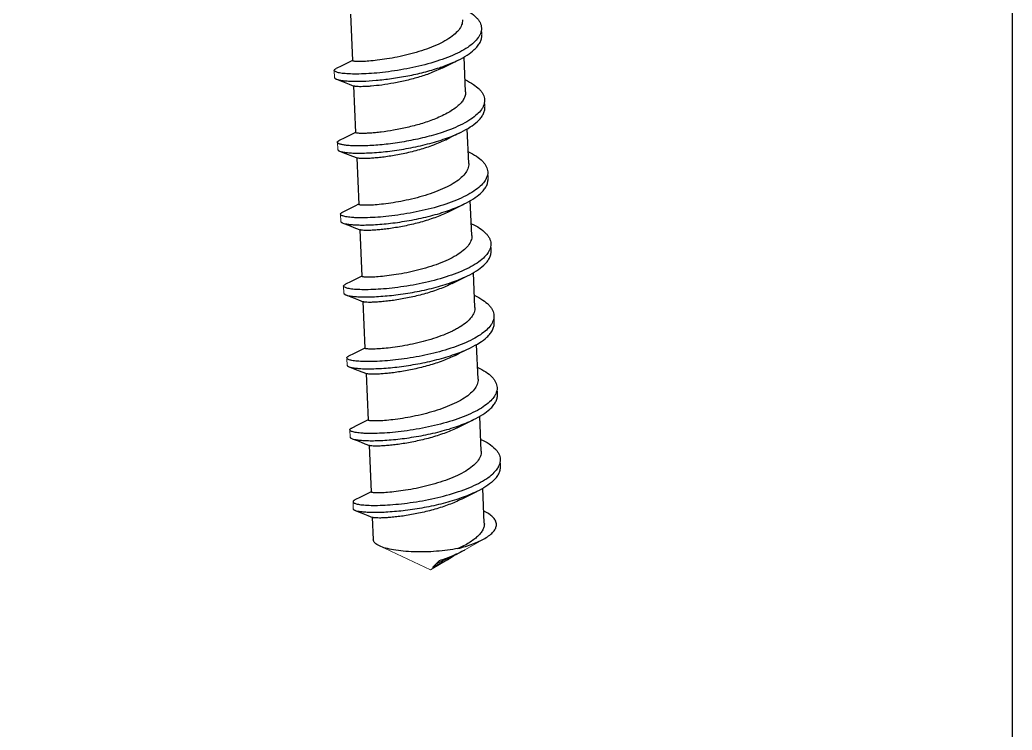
# Model space of a CAD drawing. Extents: x 0 to 1354, y 0 to 992.
# Drawn here: x 1041.9 to 1095.3, y 538.6 to 576.7 of the extents above; entities that cross this region are included whole.
import ezdxf

# ---------------------------------------------------------------- set-up
doc = ezdxf.new("R2010")
doc.units = 0
doc.header["$LTSCALE"] = 10
doc.header["$MEASUREMENT"] = 0
doc.linetypes.add('ACAD_ISO02W100', pattern=[15, 12, -3])
doc.layers.get('0').update_dxf_attribs({"linetype": 'CONTINUOUS'})
doc.layers.add('虚线', color=8, linetype='ACAD_ISO02W100', lineweight=20)

msp = doc.modelspace()

# ---------------------------------------------------------------- linework, layer by layer
at = {"color": 7, "linetype": 'Continuous'}
for p, q in [((1059.7, 577.036), (1059.809, 574.535)), ((1065.887, 572.865), (1065.805, 574.741)), ((1064.661, 574.151), (1064.078, 573.891)), ((1059.636, 573.268), (1059.887, 573.167)), ((1059.868, 573.175), (1059.976, 570.674)), ((1066.055, 569.004), (1065.973, 570.877)), ((1059.803, 569.407), (1060.054, 569.306)), ((1060.035, 569.313), (1060.144, 566.812)), ((1066.222, 565.142), (1066.141, 567.015)), ((1059.971, 565.545), (1060.222, 565.444)), ((1060.203, 565.452), (1060.312, 562.951)), ((1066.39, 561.281), (1066.309, 563.155)), ((1059.351, 562.039), (1059.367, 562.003)), ((1059.367, 562.003), (1059.455, 561.952)), ((1060.139, 561.684), (1060.39, 561.583)), ((1060.371, 561.591), (1060.48, 559.09)), ((1066.558, 557.419), (1066.476, 559.293)), ((1060.492, 559.076), (1060.48, 559.09)), ((1059.518, 558.528), (1059.502, 558.564)), ((1060.307, 557.823), (1060.558, 557.722)), ((1060.539, 557.729), (1060.647, 555.228)), ((1066.726, 553.558), (1066.644, 555.431)), ((1060.475, 553.961), (1060.726, 553.86)), ((1060.707, 553.868), (1060.815, 551.367)), ((1066.893, 549.697), (1066.812, 551.569)), ((1060.642, 550.1), (1060.893, 549.999)), ((1060.874, 550.006), (1060.927, 548.799)), ((1064.115, 547.307), (1064.464, 547.663)), ((1064.478, 547.593), (1064.315, 547.514)), ((1064.478, 547.593), (1064.53, 547.618)), ((1064.53, 547.618), (1064.708, 547.703)), ((1064.708, 547.703), (1065.099, 547.886)), ((1064.974, 547.751), (1064.96, 547.743)), ((1065.099, 547.886), (1065.444, 548.047))]:
    msp.add_line(p, q, dxfattribs=at)
msp.add_lwpolyline([(1095.253, 618.265), (1095.253, 618.265), (1095.253, 453.585), (988.62, 453.585), (988.62, 618.265)])
for points in [[(1059.805, 574.542), (1059.592, 574.435), (1059.237, 574.258), (1058.927, 574.105)], [(1064.661, 574.151), (1064.879, 574.261), (1065.202, 574.423), (1065.48, 574.559)], [(1058.952, 573.536), (1059.267, 573.414), (1059.636, 573.268)], [(1059.973, 570.681), (1059.76, 570.573), (1059.405, 570.396), (1059.095, 570.243)], [(1064.829, 570.289), (1065.047, 570.4), (1065.37, 570.561), (1065.647, 570.698)], [(1059.119, 569.675), (1059.435, 569.552), (1059.803, 569.407)], [(1060.14, 566.82), (1059.928, 566.712), (1059.573, 566.535), (1059.263, 566.382)], [(1064.996, 566.428), (1065.215, 566.539), (1065.538, 566.7), (1065.815, 566.836)], [(1059.287, 565.813), (1059.602, 565.691), (1059.971, 565.545)], [(1060.308, 562.958), (1060.096, 562.851), (1059.741, 562.673), (1059.43, 562.521)], [(1065.164, 562.566), (1065.383, 562.677), (1065.706, 562.838), (1065.983, 562.975)], [(1059.455, 561.952), (1059.77, 561.83), (1060.139, 561.684)], [(1060.476, 559.097), (1060.263, 558.989), (1059.908, 558.812), (1059.598, 558.659)], [(1065.332, 558.705), (1065.55, 558.816), (1065.873, 558.977), (1066.151, 559.113)], [(1059.623, 558.091), (1059.938, 557.968), (1060.307, 557.823)], [(1060.644, 555.236), (1060.431, 555.128), (1060.076, 554.951), (1059.766, 554.798)], [(1065.5, 554.844), (1065.718, 554.955), (1066.041, 555.116), (1066.318, 555.252)], [(1059.791, 554.229), (1060.106, 554.107), (1060.475, 553.961)], [(1060.812, 551.374), (1060.599, 551.266), (1060.244, 551.089), (1059.934, 550.936)], [(1065.667, 550.982), (1065.886, 551.093), (1066.209, 551.254), (1066.486, 551.391)], [(1059.958, 550.368), (1060.273, 550.245), (1060.642, 550.1)]]:
    msp.add_lwpolyline(points, dxfattribs=at)
msp.add_arc((1065.053, 546.483), 4.261, 63.6142, 64.746, dxfattribs=at)
for points, knots in [([(1065.707, 577.361), (1065.856, 577.29), (1066.123, 577.145), (1066.411, 576.92), (1066.577, 576.726), (1066.665, 576.584), (1066.721, 576.437), (1066.737, 576.337), (1066.739, 576.287)], [0, 0, 0, 0, 0.31699, 0.583646, 0.699612, 0.805857, 0.90487, 1, 1, 1, 1]), ([(1065.719, 576.726), (1065.721, 576.681), (1065.715, 576.587), (1065.662, 576.395), (1065.513, 576.154), (1065.238, 575.891), (1064.873, 575.641), (1064.429, 575.409), (1063.923, 575.199), (1063.373, 575.013), (1062.8, 574.855), (1062.227, 574.725), (1061.674, 574.625), (1061.164, 574.554), (1060.717, 574.509), (1060.391, 574.491), (1060.174, 574.488), (1060.048, 574.49), (1059.948, 574.496), (1059.883, 574.504), (1059.844, 574.513), (1059.824, 574.52), (1059.809, 574.528), (1059.809, 574.535)], [0, 0, 0, 0, 0.020473, 0.041729, 0.088965, 0.145234, 0.211407, 0.286737, 0.369458, 0.457155, 0.547003, 0.635954, 0.7209, 0.798818, 0.866905, 0.922703, 0.945351, 0.964213, 0.97914, 0.990015, 0.99393, 0.996848, 1, 1, 1, 1]), ([(1066.624, 575.858), (1066.606, 575.828), (1066.525, 575.702), (1066.423, 575.591), (1066.338, 575.513)], [0, 0, 0, 0, 0.230375, 1, 1, 1, 1]), ([(1066.355, 575.127), (1066.419, 575.186), (1066.534, 575.306), (1066.666, 575.501), (1066.744, 575.7), (1066.759, 575.836), (1066.756, 575.901)], [0, 0, 0, 0, 0.292048, 0.550747, 0.782821, 1, 1, 1, 1]), ([(1066.664, 575.935), (1066.661, 575.929), (1066.648, 575.902), (1066.635, 575.877), (1066.624, 575.858)], [0, 0, 0, 0, 0.245966, 1, 1, 1, 1]), ([(1066.739, 576.287), (1066.742, 576.229), (1066.731, 576.107), (1066.69, 575.991), (1066.664, 575.935)], [0, 0, 0, 0, 0.486192, 1, 1, 1, 1]), ([(1066.338, 575.513), (1066.233, 575.416), (1065.985, 575.228), (1065.555, 574.982), (1065.048, 574.752), (1064.27, 574.466), (1063.218, 574.182), (1062.137, 573.987), (1061.288, 573.883), (1060.705, 573.835), (1060.18, 573.813), (1059.785, 573.814), (1059.51, 573.828), (1059.337, 573.842), (1059.188, 573.861), (1059.065, 573.883), (1058.966, 573.91), (1058.887, 573.94), (1058.832, 573.98), (1058.831, 574.009)], [0, 0, 0, 0, 0.054601, 0.117784, 0.188737, 0.26616, 0.43331, 0.603318, 0.684002, 0.758973, 0.826279, 0.884174, 0.909125, 0.931196, 0.950267, 0.96624, 0.979069, 0.988792, 1, 1, 1, 1]), ([(1065.48, 574.559), (1065.649, 574.642), (1065.955, 574.809), (1066.237, 575.018), (1066.355, 575.127)], [0, 0, 0, 0, 0.539451, 1, 1, 1, 1]), ([(1064.479, 574.157), (1064.569, 574.187), (1064.909, 574.305), (1065.242, 574.443), (1065.48, 574.559)], [0, 0, 0, 0, 0.263644, 1, 1, 1, 1]), ([(1058.831, 574.009), (1058.83, 574.017), (1058.835, 574.035), (1058.855, 574.06), (1058.886, 574.083), (1058.912, 574.098), (1058.927, 574.105)], [0, 0, 0, 0, 0.169915, 0.3802, 0.653553, 1, 1, 1, 1]), ([(1058.952, 573.536), (1058.992, 573.521), (1059.09, 573.494), (1059.26, 573.466), (1059.473, 573.444), (1059.837, 573.425), (1060.377, 573.429), (1061.108, 573.476), (1061.923, 573.569), (1062.781, 573.712), (1063.642, 573.903), (1064.206, 574.066), (1064.479, 574.157)], [0, 0, 0, 0, 0.023015, 0.053783, 0.092115, 0.137661, 0.248319, 0.380823, 0.529134, 0.686496, 0.845784, 1, 1, 1, 1]), ([(1064.078, 573.891), (1063.86, 573.806), (1063.411, 573.653), (1062.726, 573.469), (1062.048, 573.326), (1061.413, 573.225), (1060.927, 573.171), (1060.587, 573.147), (1060.376, 573.138), (1060.2, 573.136), (1060.061, 573.14), (1059.969, 573.148), (1059.915, 573.158), (1059.895, 573.164), (1059.887, 573.167)], [0, 0, 0, 0, 0.16362, 0.331822, 0.496384, 0.648977, 0.781755, 0.838514, 0.887839, 0.929089, 0.961747, 0.98543, 0.993851, 1, 1, 1, 1]), ([(1058.847, 573.623), (1058.848, 573.615), (1058.854, 573.597), (1058.876, 573.575), (1058.909, 573.554), (1058.936, 573.542), (1058.952, 573.536)], [0, 0, 0, 0, 0.169972, 0.380251, 0.653586, 1, 1, 1, 1]), ([(1065.873, 573.501), (1066.022, 573.43), (1066.289, 573.285), (1066.579, 573.059), (1066.745, 572.865), (1066.833, 572.722), (1066.889, 572.576), (1066.905, 572.475), (1066.907, 572.426)], [0, 0, 0, 0, 0.31707, 0.583761, 0.699715, 0.805932, 0.904908, 1, 1, 1, 1]), ([(1065.887, 572.865), (1065.89, 572.798), (1065.873, 572.657), (1065.785, 572.453), (1065.638, 572.254), (1065.437, 572.061), (1065.185, 571.875), (1064.773, 571.629), (1064.429, 571.476), (1064.187, 571.381)], [0, 0, 0, 0, 0.084469, 0.175528, 0.27804, 0.394649, 0.526115, 0.671939, 1, 1, 1, 1]), ([(1066.907, 572.426), (1066.909, 572.367), (1066.899, 572.246), (1066.859, 572.132), (1066.833, 572.076)], [0, 0, 0, 0, 0.486352, 1, 1, 1, 1]), ([(1066.506, 571.652), (1066.399, 571.553), (1066.148, 571.364), (1065.711, 571.115), (1065.197, 570.883), (1064.826, 570.747), (1064.63, 570.682)], [0, 0, 0, 0, 0.204889, 0.442211, 0.708952, 1, 1, 1, 1]), ([(1066.788, 571.991), (1066.771, 571.961), (1066.69, 571.838), (1066.589, 571.729), (1066.506, 571.652)], [0, 0, 0, 0, 0.230655, 1, 1, 1, 1]), ([(1066.523, 571.265), (1066.587, 571.325), (1066.702, 571.444), (1066.834, 571.64), (1066.912, 571.839), (1066.926, 571.975), (1066.924, 572.04)], [0, 0, 0, 0, 0.292052, 0.550749, 0.782818, 1, 1, 1, 1]), ([(1066.833, 572.076), (1066.83, 572.069), (1066.816, 572.04), (1066.8, 572.012), (1066.788, 571.991)], [0, 0, 0, 0, 0.245565, 1, 1, 1, 1]), ([(1064.187, 571.381), (1063.956, 571.291), (1063.48, 571.13), (1062.755, 570.939), (1062.042, 570.795), (1061.475, 570.71), (1061.061, 570.665), (1060.792, 570.643), (1060.556, 570.63), (1060.358, 570.626), (1060.2, 570.629), (1060.085, 570.637), (1060.016, 570.649), (1059.985, 570.661), (1059.977, 570.67), (1059.976, 570.674)], [0, 0, 0, 0, 0.17248, 0.349527, 0.521414, 0.678348, 0.748337, 0.811272, 0.866245, 0.912441, 0.949216, 0.97606, 0.992728, 0.997353, 1, 1, 1, 1]), ([(1065.647, 570.698), (1065.816, 570.78), (1066.123, 570.948), (1066.405, 571.157), (1066.523, 571.265)], [0, 0, 0, 0, 0.5395, 1, 1, 1, 1]), ([(1064.63, 570.682), (1064.321, 570.579), (1063.684, 570.398), (1062.715, 570.194), (1061.763, 570.051), (1061.005, 569.981), (1060.452, 569.956), (1060.092, 569.951), (1059.777, 569.959), (1059.545, 569.976), (1059.385, 569.996), (1059.286, 570.012), (1059.201, 570.03), (1059.131, 570.05), (1059.075, 570.071), (1059.034, 570.094), (1059.007, 570.118), (1058.999, 570.139), (1058.998, 570.148)], [0, 0, 0, 0, 0.16997, 0.345127, 0.51566, 0.671738, 0.741496, 0.804357, 0.859406, 0.905882, 0.92571, 0.943188, 0.958274, 0.970954, 0.981259, 0.989287, 0.995306, 1, 1, 1, 1]), ([(1059.119, 569.675), (1059.168, 569.656), (1059.289, 569.626), (1059.501, 569.595), (1059.772, 569.574), (1060.097, 569.565), (1060.47, 569.57), (1061.047, 569.596), (1061.838, 569.672), (1062.83, 569.825), (1063.834, 570.044), (1064.781, 570.326), (1065.375, 570.564), (1065.647, 570.698)], [0, 0, 0, 0, 0.023278, 0.055465, 0.09624, 0.145048, 0.20115, 0.263672, 0.403951, 0.557121, 0.713681, 0.864163, 1, 1, 1, 1]), ([(1058.998, 570.148), (1058.998, 570.156), (1059.003, 570.174), (1059.023, 570.198), (1059.054, 570.222), (1059.08, 570.236), (1059.095, 570.243)], [0, 0, 0, 0, 0.169907, 0.380145, 0.653498, 1, 1, 1, 1]), ([(1064.829, 570.289), (1064.611, 570.178), (1064.141, 569.977), (1063.4, 569.737), (1062.632, 569.546), (1061.998, 569.428), (1061.518, 569.359), (1061.194, 569.321), (1060.902, 569.295), (1060.646, 569.28), (1060.432, 569.274), (1060.263, 569.277), (1060.151, 569.285), (1060.087, 569.296), (1060.064, 569.302), (1060.054, 569.306)], [0, 0, 0, 0, 0.14915, 0.310487, 0.474513, 0.630992, 0.703238, 0.769888, 0.829854, 0.882142, 0.92591, 0.960439, 0.985216, 0.993852, 1, 1, 1, 1]), ([(1059.015, 569.762), (1059.015, 569.753), (1059.022, 569.736), (1059.044, 569.713), (1059.077, 569.692), (1059.104, 569.681), (1059.119, 569.675)], [0, 0, 0, 0, 0.170001, 0.380313, 0.653589, 1, 1, 1, 1]), ([(1066.043, 569.638), (1066.191, 569.568), (1066.458, 569.423), (1066.747, 569.197), (1066.913, 569.004), (1067.001, 568.861), (1067.057, 568.714), (1067.072, 568.614), (1067.075, 568.565)], [0, 0, 0, 0, 0.317, 0.583667, 0.699629, 0.805868, 0.904876, 1, 1, 1, 1]), ([(1066.055, 569.004), (1066.057, 568.958), (1066.051, 568.864), (1065.997, 568.672), (1065.848, 568.431), (1065.574, 568.168), (1065.209, 567.918), (1064.765, 567.686), (1064.259, 567.476), (1063.709, 567.29), (1063.136, 567.132), (1062.562, 567.002), (1062.01, 566.902), (1061.5, 566.831), (1061.052, 566.787), (1060.726, 566.768), (1060.509, 566.765), (1060.383, 566.767), (1060.284, 566.773), (1060.218, 566.781), (1060.179, 566.79), (1060.159, 566.797), (1060.144, 566.805), (1060.144, 566.812)], [0, 0, 0, 0, 0.020473, 0.041729, 0.088965, 0.145234, 0.211407, 0.286736, 0.369458, 0.457155, 0.547003, 0.635954, 0.7209, 0.798818, 0.866906, 0.922704, 0.945351, 0.964213, 0.97914, 0.990015, 0.99393, 0.996849, 1, 1, 1, 1]), ([(1067.075, 568.565), (1067.077, 568.506), (1067.066, 568.384), (1067.026, 568.269), (1067, 568.213)], [0, 0, 0, 0, 0.486263, 1, 1, 1, 1]), ([(1066.958, 568.133), (1066.941, 568.103), (1066.86, 567.978), (1066.758, 567.868), (1066.674, 567.79)], [0, 0, 0, 0, 0.230493, 1, 1, 1, 1]), ([(1066.691, 567.404), (1066.755, 567.463), (1066.869, 567.583), (1067.002, 567.778), (1067.08, 567.977), (1067.094, 568.113), (1067.091, 568.178)], [0, 0, 0, 0, 0.292042, 0.550739, 0.782815, 1, 1, 1, 1]), ([(1067, 568.213), (1066.997, 568.206), (1066.984, 568.179), (1066.969, 568.152), (1066.958, 568.133)], [0, 0, 0, 0, 0.245793, 1, 1, 1, 1]), ([(1066.674, 567.79), (1066.569, 567.693), (1066.321, 567.506), (1065.89, 567.259), (1065.384, 567.029), (1064.606, 566.743), (1063.554, 566.459), (1062.473, 566.264), (1061.624, 566.161), (1061.041, 566.112), (1060.516, 566.09), (1060.121, 566.092), (1059.846, 566.105), (1059.673, 566.119), (1059.524, 566.138), (1059.401, 566.16), (1059.302, 566.187), (1059.223, 566.217), (1059.167, 566.257), (1059.166, 566.286)], [0, 0, 0, 0, 0.054598, 0.117772, 0.188716, 0.266129, 0.433272, 0.603276, 0.683956, 0.758928, 0.82624, 0.884144, 0.9091, 0.931175, 0.950249, 0.966227, 0.97906, 0.988785, 1, 1, 1, 1]), ([(1065.815, 566.836), (1065.984, 566.919), (1066.291, 567.087), (1066.573, 567.295), (1066.691, 567.404)], [0, 0, 0, 0, 0.539524, 1, 1, 1, 1]), ([(1059.287, 565.813), (1059.336, 565.795), (1059.456, 565.765), (1059.669, 565.734), (1059.94, 565.713), (1060.265, 565.704), (1060.638, 565.708), (1061.215, 565.735), (1062.006, 565.81), (1062.998, 565.963), (1064.001, 566.183), (1064.949, 566.464), (1065.543, 566.703), (1065.815, 566.836)], [0, 0, 0, 0, 0.023277, 0.055465, 0.096238, 0.14504, 0.201137, 0.263654, 0.403934, 0.557111, 0.713668, 0.864152, 1, 1, 1, 1]), ([(1059.166, 566.286), (1059.166, 566.294), (1059.17, 566.313), (1059.19, 566.337), (1059.222, 566.361), (1059.248, 566.375), (1059.263, 566.382)], [0, 0, 0, 0, 0.169903, 0.380158, 0.653504, 1, 1, 1, 1]), ([(1064.996, 566.428), (1064.778, 566.317), (1064.309, 566.116), (1063.568, 565.876), (1062.8, 565.685), (1062.166, 565.567), (1061.686, 565.497), (1061.362, 565.459), (1061.07, 565.433), (1060.814, 565.418), (1060.6, 565.413), (1060.431, 565.416), (1060.319, 565.424), (1060.255, 565.434), (1060.232, 565.441), (1060.222, 565.444)], [0, 0, 0, 0, 0.149152, 0.310489, 0.474515, 0.630994, 0.703239, 0.769892, 0.829853, 0.882148, 0.925909, 0.960443, 0.985218, 0.993858, 1, 1, 1, 1]), ([(1059.183, 565.9), (1059.183, 565.892), (1059.19, 565.874), (1059.212, 565.852), (1059.245, 565.831), (1059.272, 565.819), (1059.287, 565.813)], [0, 0, 0, 0, 0.169972, 0.380208, 0.653496, 1, 1, 1, 1]), ([(1066.21, 565.777), (1066.359, 565.707), (1066.626, 565.561), (1066.914, 565.336), (1067.08, 565.142), (1067.168, 565), (1067.225, 564.853), (1067.24, 564.752), (1067.242, 564.703)], [0, 0, 0, 0, 0.317004, 0.583669, 0.699633, 0.805873, 0.904879, 1, 1, 1, 1]), ([(1066.222, 565.142), (1066.224, 565.097), (1066.218, 565.003), (1066.165, 564.811), (1066.016, 564.57), (1065.742, 564.306), (1065.376, 564.057), (1064.933, 563.825), (1064.426, 563.615), (1063.877, 563.429), (1063.304, 563.27), (1062.73, 563.141), (1062.178, 563.041), (1061.668, 562.97), (1061.22, 562.925), (1060.894, 562.907), (1060.677, 562.903), (1060.551, 562.906), (1060.452, 562.912), (1060.386, 562.92), (1060.347, 562.929), (1060.327, 562.935), (1060.312, 562.944), (1060.312, 562.951)], [0, 0, 0, 0, 0.020474, 0.041728, 0.088966, 0.145235, 0.211408, 0.286736, 0.369457, 0.457154, 0.547003, 0.635954, 0.720899, 0.798816, 0.866903, 0.922703, 0.945349, 0.964215, 0.979137, 0.990018, 0.993931, 0.996846, 1, 1, 1, 1]), ([(1067.242, 564.703), (1067.245, 564.644), (1067.234, 564.523), (1067.194, 564.408), (1067.168, 564.351)], [0, 0, 0, 0, 0.486229, 1, 1, 1, 1]), ([(1067.126, 564.272), (1067.109, 564.242), (1067.028, 564.117), (1066.926, 564.007), (1066.842, 563.929)], [0, 0, 0, 0, 0.230467, 1, 1, 1, 1]), ([(1066.858, 563.543), (1066.923, 563.602), (1067.037, 563.722), (1067.169, 563.917), (1067.248, 564.116), (1067.262, 564.252), (1067.259, 564.317)], [0, 0, 0, 0, 0.292052, 0.550751, 0.782823, 1, 1, 1, 1]), ([(1067.168, 564.351), (1067.165, 564.345), (1067.152, 564.318), (1067.137, 564.291), (1067.126, 564.272)], [0, 0, 0, 0, 0.245846, 1, 1, 1, 1]), ([(1066.842, 563.929), (1066.736, 563.832), (1066.488, 563.644), (1066.058, 563.398), (1065.551, 563.168), (1064.774, 562.881), (1063.721, 562.597), (1062.64, 562.402), (1061.791, 562.299), (1061.208, 562.251), (1060.683, 562.229), (1060.289, 562.23), (1060.013, 562.243), (1059.841, 562.258), (1059.692, 562.277), (1059.568, 562.299), (1059.469, 562.326), (1059.39, 562.356), (1059.335, 562.396), (1059.334, 562.425)], [0, 0, 0, 0, 0.054603, 0.117791, 0.188748, 0.266174, 0.433328, 0.603343, 0.684028, 0.758997, 0.8263, 0.884191, 0.909141, 0.93121, 0.950278, 0.96625, 0.979076, 0.988796, 1, 1, 1, 1]), ([(1065.983, 562.975), (1066.152, 563.057), (1066.458, 563.225), (1066.74, 563.434), (1066.858, 563.543)], [0, 0, 0, 0, 0.539495, 1, 1, 1, 1]), ([(1059.334, 562.425), (1059.333, 562.433), (1059.338, 562.451), (1059.358, 562.476), (1059.39, 562.499), (1059.416, 562.513), (1059.43, 562.521)], [0, 0, 0, 0, 0.169924, 0.380226, 0.653581, 1, 1, 1, 1]), ([(1059.455, 561.952), (1059.504, 561.933), (1059.624, 561.903), (1059.837, 561.872), (1060.108, 561.851), (1060.432, 561.842), (1060.806, 561.847), (1061.383, 561.874), (1062.173, 561.949), (1063.166, 562.102), (1064.169, 562.322), (1065.117, 562.603), (1065.711, 562.842), (1065.983, 562.975)], [0, 0, 0, 0, 0.023283, 0.055466, 0.096246, 0.145052, 0.20115, 0.263671, 0.403946, 0.557124, 0.713687, 0.864164, 1, 1, 1, 1]), ([(1065.164, 562.566), (1064.946, 562.455), (1064.477, 562.254), (1063.735, 562.014), (1062.967, 561.824), (1062.334, 561.705), (1061.854, 561.636), (1061.53, 561.598), (1061.237, 561.572), (1060.982, 561.557), (1060.768, 561.551), (1060.598, 561.554), (1060.487, 561.562), (1060.423, 561.573), (1060.399, 561.579), (1060.39, 561.583)], [0, 0, 0, 0, 0.149147, 0.31048, 0.474503, 0.63098, 0.703226, 0.769875, 0.829842, 0.882132, 0.925899, 0.960431, 0.985212, 0.993852, 1, 1, 1, 1]), ([(1066.376, 561.917), (1066.525, 561.846), (1066.793, 561.701), (1067.082, 561.475), (1067.248, 561.281), (1067.336, 561.138), (1067.392, 560.992), (1067.408, 560.891), (1067.41, 560.841)], [0, 0, 0, 0, 0.317075, 0.583767, 0.699722, 0.805937, 0.904912, 1, 1, 1, 1]), ([(1066.39, 561.281), (1066.392, 561.236), (1066.386, 561.146), (1066.336, 560.959), (1066.196, 560.725), (1065.936, 560.468), (1065.657, 560.271), (1065.396, 560.119), (1065.095, 559.965), (1064.683, 559.787), (1064.154, 559.602), (1063.6, 559.442), (1063.04, 559.31), (1062.495, 559.205), (1061.985, 559.127), (1061.528, 559.076), (1061.188, 559.051), (1060.956, 559.043), (1060.814, 559.042), (1060.697, 559.045), (1060.605, 559.052), (1060.539, 559.061), (1060.504, 559.07), (1060.492, 559.076)], [0, 0, 0, 0, 0.01995, 0.040622, 0.086349, 0.140533, 0.204107, 0.239293, 0.276521, 0.356191, 0.440993, 0.528377, 0.615565, 0.699694, 0.777943, 0.847661, 0.906469, 0.931142, 0.952366, 0.969973, 0.983824, 0.993829, 1, 1, 1, 1]), ([(1067.291, 560.406), (1067.274, 560.377), (1067.194, 560.254), (1067.093, 560.144), (1067.009, 560.067)], [0, 0, 0, 0, 0.230657, 1, 1, 1, 1]), ([(1067.026, 559.681), (1067.09, 559.741), (1067.205, 559.86), (1067.337, 560.056), (1067.416, 560.255), (1067.43, 560.391), (1067.427, 560.456)], [0, 0, 0, 0, 0.292046, 0.550743, 0.782816, 1, 1, 1, 1]), ([(1067.336, 560.492), (1067.333, 560.484), (1067.319, 560.456), (1067.304, 560.427), (1067.291, 560.406)], [0, 0, 0, 0, 0.245563, 1, 1, 1, 1]), ([(1067.41, 560.841), (1067.413, 560.783), (1067.402, 560.662), (1067.362, 560.548), (1067.336, 560.492)], [0, 0, 0, 0, 0.486349, 1, 1, 1, 1]), ([(1067.009, 560.067), (1066.908, 559.974), (1066.67, 559.792), (1066.257, 559.553), (1065.773, 559.329), (1065.028, 559.048), (1064.014, 558.766), (1062.969, 558.567), (1062.139, 558.457), (1061.56, 558.403), (1061.031, 558.373), (1060.565, 558.366), (1060.175, 558.38), (1059.902, 558.407), (1059.73, 558.439), (1059.636, 558.464), (1059.567, 558.492), (1059.53, 558.515), (1059.518, 558.528)], [0, 0, 0, 0, 0.052926, 0.11393, 0.182306, 0.256901, 0.418427, 0.584227, 0.663828, 0.738624, 0.806798, 0.866691, 0.916864, 0.95616, 0.971478, 0.983843, 0.993285, 1, 1, 1, 1]), ([(1066.151, 559.113), (1066.32, 559.196), (1066.626, 559.364), (1066.908, 559.572), (1067.026, 559.681)], [0, 0, 0, 0, 0.539503, 1, 1, 1, 1]), ([(1059.623, 558.091), (1059.671, 558.072), (1059.792, 558.042), (1060.004, 558.011), (1060.275, 557.99), (1060.6, 557.981), (1060.974, 557.985), (1061.55, 558.012), (1062.341, 558.088), (1063.333, 558.241), (1064.337, 558.46), (1065.284, 558.741), (1065.879, 558.98), (1066.151, 559.113)], [0, 0, 0, 0, 0.023278, 0.055464, 0.096238, 0.145045, 0.201146, 0.263667, 0.403947, 0.557117, 0.713676, 0.86416, 1, 1, 1, 1]), ([(1059.502, 558.564), (1059.501, 558.572), (1059.506, 558.59), (1059.526, 558.614), (1059.558, 558.638), (1059.583, 558.652), (1059.598, 558.659)], [0, 0, 0, 0, 0.170002, 0.380285, 0.653628, 1, 1, 1, 1]), ([(1065.332, 558.705), (1065.114, 558.594), (1064.644, 558.393), (1063.903, 558.153), (1063.135, 557.962), (1062.501, 557.844), (1062.022, 557.775), (1061.698, 557.737), (1061.405, 557.711), (1061.15, 557.696), (1060.935, 557.69), (1060.766, 557.693), (1060.655, 557.701), (1060.591, 557.712), (1060.567, 557.718), (1060.558, 557.722)], [0, 0, 0, 0, 0.149152, 0.310489, 0.474515, 0.630995, 0.703239, 0.769893, 0.829853, 0.882148, 0.92591, 0.960442, 0.985219, 0.993857, 1, 1, 1, 1]), ([(1059.518, 558.177), (1059.519, 558.169), (1059.525, 558.152), (1059.547, 558.129), (1059.581, 558.108), (1059.608, 558.096), (1059.623, 558.091)], [0, 0, 0, 0, 0.170001, 0.380312, 0.653587, 1, 1, 1, 1]), ([(1066.547, 558.054), (1066.695, 557.983), (1066.962, 557.838), (1067.25, 557.613), (1067.416, 557.419), (1067.504, 557.277), (1067.56, 557.13), (1067.576, 557.03), (1067.578, 556.98)], [0, 0, 0, 0, 0.316984, 0.583642, 0.699605, 0.805849, 0.904865, 1, 1, 1, 1]), ([(1066.558, 557.419), (1066.56, 557.374), (1066.554, 557.28), (1066.5, 557.088), (1066.351, 556.847), (1066.077, 556.584), (1065.712, 556.334), (1065.268, 556.102), (1064.762, 555.892), (1064.212, 555.706), (1063.639, 555.548), (1063.066, 555.418), (1062.513, 555.318), (1062.003, 555.247), (1061.556, 555.202), (1061.229, 555.184), (1061.012, 555.181), (1060.887, 555.183), (1060.787, 555.189), (1060.722, 555.197), (1060.683, 555.206), (1060.663, 555.213), (1060.648, 555.221), (1060.647, 555.228)], [0, 0, 0, 0, 0.020473, 0.041728, 0.088965, 0.145235, 0.211408, 0.286737, 0.369457, 0.457154, 0.547003, 0.635954, 0.720899, 0.798816, 0.866903, 0.922702, 0.94535, 0.964213, 0.979137, 0.990016, 0.993929, 0.996846, 1, 1, 1, 1]), ([(1067.503, 556.629), (1067.5, 556.622), (1067.487, 556.595), (1067.473, 556.569), (1067.462, 556.549)], [0, 0, 0, 0, 0.245858, 1, 1, 1, 1]), ([(1067.578, 556.98), (1067.58, 556.922), (1067.57, 556.8), (1067.529, 556.685), (1067.503, 556.629)], [0, 0, 0, 0, 0.486236, 1, 1, 1, 1]), ([(1067.177, 556.206), (1067.072, 556.109), (1066.824, 555.921), (1066.394, 555.675), (1065.887, 555.445), (1065.11, 555.159), (1064.057, 554.875), (1062.976, 554.68), (1062.128, 554.577), (1061.544, 554.528), (1061.019, 554.506), (1060.625, 554.507), (1060.349, 554.521), (1060.176, 554.535), (1060.027, 554.554), (1059.904, 554.576), (1059.805, 554.603), (1059.726, 554.633), (1059.671, 554.673), (1059.669, 554.702)], [0, 0, 0, 0, 0.054598, 0.117773, 0.188718, 0.266134, 0.433277, 0.603279, 0.68396, 0.758932, 0.826244, 0.884146, 0.909101, 0.931176, 0.950249, 0.966226, 0.979059, 0.988785, 1, 1, 1, 1]), ([(1067.462, 556.549), (1067.444, 556.52), (1067.364, 556.394), (1067.261, 556.284), (1067.177, 556.206)], [0, 0, 0, 0, 0.23045, 1, 1, 1, 1]), ([(1067.194, 555.82), (1067.258, 555.879), (1067.373, 555.999), (1067.505, 556.194), (1067.583, 556.393), (1067.598, 556.529), (1067.595, 556.594)], [0, 0, 0, 0, 0.292043, 0.550738, 0.782814, 1, 1, 1, 1]), ([(1066.318, 555.252), (1066.487, 555.335), (1066.794, 555.503), (1067.076, 555.711), (1067.194, 555.82)], [0, 0, 0, 0, 0.539524, 1, 1, 1, 1]), ([(1059.791, 554.229), (1059.839, 554.21), (1059.96, 554.18), (1060.172, 554.15), (1060.443, 554.129), (1060.768, 554.12), (1061.141, 554.124), (1061.718, 554.151), (1062.509, 554.226), (1063.501, 554.379), (1064.505, 554.599), (1065.452, 554.88), (1066.046, 555.119), (1066.318, 555.252)], [0, 0, 0, 0, 0.023277, 0.055464, 0.096238, 0.14504, 0.201137, 0.263653, 0.403931, 0.55711, 0.713669, 0.864153, 1, 1, 1, 1]), ([(1059.669, 554.702), (1059.669, 554.71), (1059.674, 554.728), (1059.694, 554.753), (1059.725, 554.777), (1059.751, 554.791), (1059.766, 554.798)], [0, 0, 0, 0, 0.169904, 0.380159, 0.653504, 1, 1, 1, 1]), ([(1065.5, 554.844), (1065.282, 554.732), (1064.812, 554.532), (1064.071, 554.291), (1063.303, 554.101), (1062.669, 553.982), (1062.189, 553.913), (1061.865, 553.875), (1061.573, 553.849), (1061.317, 553.834), (1061.103, 553.829), (1060.934, 553.831), (1060.822, 553.839), (1060.758, 553.85), (1060.735, 553.856), (1060.726, 553.86)], [0, 0, 0, 0, 0.14915, 0.310486, 0.474512, 0.630991, 0.703238, 0.769887, 0.829853, 0.882142, 0.925907, 0.96044, 0.985213, 0.993852, 1, 1, 1, 1]), ([(1059.686, 554.316), (1059.686, 554.308), (1059.693, 554.29), (1059.715, 554.268), (1059.748, 554.247), (1059.775, 554.235), (1059.791, 554.229)], [0, 0, 0, 0, 0.169965, 0.380182, 0.653475, 1, 1, 1, 1]), ([(1066.713, 554.193), (1066.861, 554.123), (1067.129, 553.978), (1067.418, 553.752), (1067.584, 553.558), (1067.672, 553.415), (1067.728, 553.269), (1067.744, 553.168), (1067.746, 553.119)], [0, 0, 0, 0, 0.317025, 0.583703, 0.699665, 0.805896, 0.904891, 1, 1, 1, 1]), ([(1066.726, 553.558), (1066.728, 553.512), (1066.722, 553.419), (1066.668, 553.227), (1066.519, 552.986), (1066.245, 552.722), (1065.88, 552.473), (1065.436, 552.241), (1064.93, 552.03), (1064.38, 551.845), (1063.807, 551.686), (1063.233, 551.557), (1062.681, 551.457), (1062.171, 551.386), (1061.723, 551.341), (1061.397, 551.322), (1061.18, 551.319), (1061.055, 551.321), (1060.955, 551.328), (1060.89, 551.336), (1060.85, 551.345), (1060.831, 551.351), (1060.816, 551.36), (1060.815, 551.367)], [0, 0, 0, 0, 0.020473, 0.041729, 0.088966, 0.145235, 0.211407, 0.286735, 0.369456, 0.457155, 0.547003, 0.635954, 0.720899, 0.798816, 0.866905, 0.922705, 0.945349, 0.964216, 0.979138, 0.990017, 0.993933, 0.996849, 1, 1, 1, 1]), ([(1067.746, 553.119), (1067.748, 553.06), (1067.737, 552.939), (1067.697, 552.824), (1067.671, 552.768)], [0, 0, 0, 0, 0.486287, 1, 1, 1, 1]), ([(1067.628, 552.685), (1067.611, 552.656), (1067.53, 552.532), (1067.428, 552.422), (1067.345, 552.345)], [0, 0, 0, 0, 0.23059, 1, 1, 1, 1]), ([(1067.362, 551.959), (1067.426, 552.018), (1067.54, 552.137), (1067.673, 552.333), (1067.751, 552.532), (1067.765, 552.668), (1067.762, 552.733)], [0, 0, 0, 0, 0.292057, 0.550755, 0.782823, 1, 1, 1, 1]), ([(1067.671, 552.768), (1067.668, 552.761), (1067.655, 552.733), (1067.64, 552.705), (1067.628, 552.685)], [0, 0, 0, 0, 0.245679, 1, 1, 1, 1]), ([(1059.837, 550.841), (1059.838, 550.811), (1059.894, 550.771), (1059.972, 550.741), (1060.072, 550.715), (1060.195, 550.693), (1060.344, 550.674), (1060.517, 550.659), (1060.792, 550.646), (1061.186, 550.645), (1061.711, 550.667), (1062.295, 550.715), (1063.144, 550.818), (1064.224, 551.013), (1065.277, 551.297), (1066.055, 551.584), (1066.561, 551.813), (1066.992, 552.06), (1067.24, 552.247), (1067.345, 552.345)], [0, 0, 0, 0, 0.011206, 0.020926, 0.033753, 0.049727, 0.068795, 0.090868, 0.115818, 0.173714, 0.241019, 0.315991, 0.396677, 0.566689, 0.733845, 0.811266, 0.882215, 0.945399, 1, 1, 1, 1]), ([(1067.362, 551.959), (1067.244, 551.85), (1066.962, 551.641), (1066.655, 551.473), (1066.486, 551.391)], [0, 0, 0, 0, 0.460485, 1, 1, 1, 1]), ([(1066.486, 551.391), (1066.214, 551.257), (1065.62, 551.019), (1064.672, 550.737), (1063.669, 550.518), (1062.677, 550.365), (1061.886, 550.29), (1061.309, 550.263), (1060.936, 550.258), (1060.611, 550.267), (1060.34, 550.288), (1060.127, 550.319), (1060.007, 550.349), (1059.958, 550.368)], [0, 0, 0, 0, 0.135837, 0.286323, 0.442883, 0.596056, 0.736338, 0.798858, 0.854958, 0.903759, 0.944537, 0.976722, 1, 1, 1, 1]), ([(1059.934, 550.936), (1059.919, 550.929), (1059.893, 550.915), (1059.862, 550.891), (1059.842, 550.867), (1059.837, 550.849), (1059.837, 550.841)], [0, 0, 0, 0, 0.346424, 0.619843, 0.830083, 1, 1, 1, 1]), ([(1065.667, 550.982), (1065.449, 550.871), (1064.98, 550.67), (1064.239, 550.43), (1063.471, 550.239), (1062.837, 550.121), (1062.357, 550.052), (1062.033, 550.014), (1061.741, 549.988), (1061.485, 549.973), (1061.271, 549.967), (1061.102, 549.97), (1060.99, 549.978), (1060.926, 549.989), (1060.903, 549.995), (1060.893, 549.999)], [0, 0, 0, 0, 0.149151, 0.310489, 0.474515, 0.630995, 0.703239, 0.769892, 0.829854, 0.882147, 0.925911, 0.960441, 0.98522, 0.993856, 1, 1, 1, 1]), ([(1059.958, 550.368), (1059.943, 550.374), (1059.916, 550.385), (1059.883, 550.406), (1059.861, 550.429), (1059.854, 550.447), (1059.854, 550.455)], [0, 0, 0, 0, 0.346428, 0.619846, 0.830083, 1, 1, 1, 1]), ([(1066.917, 548.872), (1067.011, 548.926), (1067.179, 549.035), (1067.382, 549.221), (1067.511, 549.414), (1067.557, 549.615), (1067.511, 549.813), (1067.386, 549.993), (1067.192, 550.16), (1067.035, 550.254), (1066.947, 550.3)], [0, 0, 0, 0, 0.166706, 0.304984, 0.418609, 0.516376, 0.612122, 0.719699, 0.84786, 1, 1, 1, 1]), ([(1066.893, 549.697), (1066.896, 549.636), (1066.883, 549.51), (1066.812, 549.325), (1066.692, 549.144), (1066.527, 548.968), (1066.318, 548.796), (1065.974, 548.567), (1065.683, 548.421), (1065.478, 548.331)], [0, 0, 0, 0, 0.08765, 0.180987, 0.284412, 0.400609, 0.530681, 0.674657, 1, 1, 1, 1]), ([(1061.252, 548.47), (1061.205, 548.492), (1061.12, 548.537), (1061.016, 548.617), (1060.947, 548.704), (1060.928, 548.769), (1060.927, 548.799)], [0, 0, 0, 0, 0.326048, 0.593898, 0.812173, 1, 1, 1, 1]), ([(1065.478, 548.331), (1065.749, 548.4), (1066.137, 548.516), (1066.613, 548.711), (1066.822, 548.817), (1066.917, 548.872)], [0, 0, 0, 0, 0.545343, 0.785687, 1, 1, 1, 1]), ([(1065.478, 548.331), (1065.294, 548.294), (1064.91, 548.233), (1064.319, 548.173), (1063.712, 548.144), (1063.114, 548.146), (1062.549, 548.18), (1062.042, 548.244), (1061.613, 548.335), (1061.359, 548.42), (1061.252, 548.47)], [0, 0, 0, 0, 0.131849, 0.272569, 0.416659, 0.558454, 0.692407, 0.813391, 0.917004, 1, 1, 1, 1]), ([(1065.849, 548.256), (1065.818, 548.238), (1065.685, 548.164), (1065.549, 548.096), (1065.444, 548.047)], [0, 0, 0, 0, 0.240266, 1, 1, 1, 1]), ([(1064.96, 547.743), (1064.884, 547.7), (1064.731, 547.618), (1064.505, 547.506), (1064.298, 547.407), (1064.17, 547.341), (1064.115, 547.307)], [0, 0, 0, 0, 0.2745, 0.546495, 0.796484, 1, 1, 1, 1]), ([(1065.444, 548.047), (1065.365, 548.011), (1065.044, 547.869), (1064.713, 547.75), (1064.464, 547.663)], [0, 0, 0, 0, 0.248467, 1, 1, 1, 1]), ([(1065.347, 547.998), (1065.319, 547.976), (1065.199, 547.887), (1065.073, 547.808), (1064.974, 547.751)], [0, 0, 0, 0, 0.236281, 1, 1, 1, 1])]:
    msp.add_open_spline(points, degree=3, knots=knots, dxfattribs=at)
at = {"layer": '虚线', "color": 7, "linetype": 'Continuous'}
for p, q in [((1066.756, 575.901), (1066.739, 576.287)), ((1058.847, 573.623), (1058.83, 574.009)), ((1066.924, 572.04), (1066.907, 572.426)), ((1059.015, 569.762), (1058.998, 570.148)), ((1067.091, 568.178), (1067.075, 568.564)), ((1059.183, 565.9), (1059.166, 566.286)), ((1067.259, 564.317), (1067.242, 564.703)), ((1059.351, 562.039), (1059.334, 562.425)), ((1067.427, 560.455), (1067.41, 560.842)), ((1059.518, 558.177), (1059.503, 558.527)), ((1067.595, 556.594), (1067.578, 556.98)), ((1059.686, 554.316), (1059.669, 554.702)), ((1067.762, 552.733), (1067.746, 553.119)), ((1059.854, 550.455), (1059.837, 550.841)), ((1065.849, 548.256), (1066.917, 548.872)), ((1064, 547.189), (1061.253, 548.47)), ((1064, 547.189), (1064.974, 547.751))]:
    msp.add_line(p, q, dxfattribs=at)

doc.saveas('drawing.dxf')
